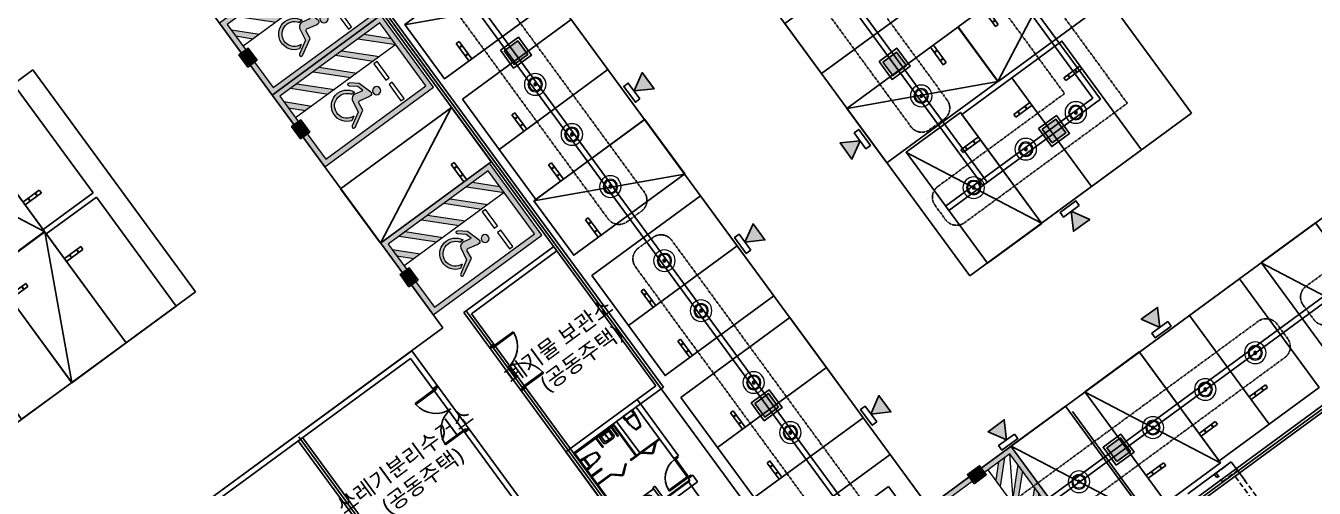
# Model space of a CAD drawing. Header units: millimetres. Extents: x 75184266 to 76346726, y -35850126 to -33679385.
# Drawn here: x 75476081 to 75523858, y -34597839 to -34580696 of the extents above; entities that cross this region are included whole.
import ezdxf
from ezdxf.enums import TextEntityAlignment as Align

# ---------------------------------------------------------------- set-up
doc = ezdxf.new("R2010")
doc.units = ezdxf.units.MM
doc.header["$LTSCALE"] = 50
doc.header["$MEASUREMENT"] = 0
for name, pattern in [('CONTINOUS', [0]), ('HIDDEN2', [0.1875, 0.125, -0.0625]), ('XR-지하3층$0$H', [1.3, 0.8, -0.5]), ('XR-지하3층$0$HIDDEN2', [0.1875, 0.125, -0.0625]), ('단지배치도$0$PHANTOM2', [31.75, 15.875, -3.175, 3.175, -3.175, 3.175, -3.175])]:
    doc.linetypes.add(name, pattern=pattern)
doc.layers.get('0').update_dxf_attribs({"linetype": 'CONTINUOUS'})
doc.layers.get('Defpoints').update_dxf_attribs({"color": 51, "linetype": 'CONTINUOUS'})
doc.layers.add('1-주차면센서', color=3, linetype='CONTINUOUS', lineweight=15)
doc.layers.add('SD2', color=4, linetype='CONTINUOUS', lineweight=0)
for name, color, linetype in [('2-주차안내등', 2, 'CONTINUOUS'), ('3-SIO', 1, 'CONTINUOUS'), ('PARKING', 7, 'CONTINUOUS'), ('XR-지하3층$0$1712-PL$0$DOOR', 4, 'CONTINUOUS'), ('XR-지하3층$0$1HIDDEN2', 1, 'XR-지하3층$0$HIDDEN2'), ('XR-지하3층$0$5', 5, 'CONTINUOUS'), ('XR-지하3층$0$a-door', 6, 'CONTINUOUS'), ('XR-지하3층$0$A-주차', 9, 'CONTINUOUS'), ('XR-지하3층$0$hat', 8, 'CONTINUOUS'), ('XR-지하3층$0$W1', 3, 'CONTINUOUS'), ('XR-지하3층$0$XR-1F-PLAN$0$A-EQP1', 1, 'CONTINUOUS'), ('XR-지하3층$0$XR-1F-PLAN$0$A-FIN6', 6, 'CONTINUOUS'), ('XR-지하3층$0$XR-1F-PLAN$0$A-WAL3', 3, 'CONTINUOUS'), ('XR-지하3층$0$일반주차', 8, 'CONTINUOUS'), ('XR-지하3층$0$장애인', 11, 'CONTINUOUS'), ('XR-지하3층$0$확장형주차', 8, 'CONTINUOUS'), ('유도관제-RECWAY', 4, 'CONTINOUS')]:
    doc.layers.add(name, color=color, linetype=linetype)
doc.layers.add('건축', color=8, linetype='CONTINUOUS', plot=False)
doc.styles.add('XR-지하3층$0$맑은고딕', font='')
doc.styles.get('XR-지하3층$0$맑은고딕').set_extended_font_data('Malgun Gothic')

# ---------------------------------------------------------------- blocks, each defined once
blk = doc.blocks.new('XR-지하3층$0$확장형 주차')
at = {"layer": 'XR-지하3층$0$확장형주차', "color": 7}
for p, q in [((0, 3965), (800, 3965)), ((0, 3835), (800, 3835)), ((800, 3835), (800, 3965))]:
    blk.add_line(p, q, dxfattribs=at)
blk.add_lwpolyline([(2500, 5100), (0, 0)], dxfattribs=at)
blk.add_lwpolyline([(2500, 5091), (0, 5091), (0, -9), (2500, -9)], close=True, dxfattribs=at)
for centre in [(238, 3900), (613, 3900)]:
    blk.add_circle(centre, 17.5, dxfattribs=at)
blk = doc.blocks.new('XR-지하3층$0$일반형 주차')
at = {"layer": 'XR-지하3층$0$일반주차'}
for p, q in [((750, 3865), (0, 3865)), ((750, 3735), (750, 3865)), ((0, 3735), (750, 3735))]:
    blk.add_line(p, q, dxfattribs=at)
blk.add_lwpolyline([(2300, 5000), (0, 5000), (0, 0), (2300, 0)], close=True, dxfattribs=at)
for centre in [(238, 3800), (563, 3800)]:
    blk.add_circle(centre, 17.5, dxfattribs=at)
blk = doc.blocks.new('XR-지하3층$0$A$C5E3F3FAC')
at = {"layer": 'XR-지하3층$0$a-door'}
for p, q in [((90, 950), (50, 950)), ((50, 950), (50, 0)), ((90, 0), (90, 950)), ((1910, 950), (1950, 950)), ((1910, 0), (1910, 950)), ((1950, 950), (1950, 0)), ((50, 0), (90, 0)), ((1950, 0), (1910, 0))]:
    blk.add_line(p, q, dxfattribs=at)
at = {"layer": 'XR-지하3층$0$a-door', "color": 6}
for points in [[(0, 850), (0, 1050), (50, 1050), (50, 850)], [(2000, 850), (2000, 1050), (1950, 1050), (1950, 850)]]:
    blk.add_lwpolyline(points, close=True, dxfattribs=at)
at = {"layer": 'XR-지하3층$0$a-door', "color": 7}
for centre, start, end in [((-2, 999), 275.2502, 357.2138), ((2002, 999), 182.7862, 264.7498)]:
    blk.add_arc(centre, 1003, start, end, dxfattribs=at)
blk = doc.blocks.new('XR-지하3층$0$장애인 주차')
at = {"layer": 'XR-지하3층$0$5', "ltscale": 4}
h = blk.add_hatch(color=7, dxfattribs=at)
h.dxf.hatch_style = 1
h.paths.add_polyline_path([(3842, -695), (4402, -695), (4402, -1115), (3842, -1115)])
h.paths.add_polyline_path([(3892, -1065), (4352, -1065), (4352, -745), (3892, -745)], flags=16)
h.paths.add_polyline_path([(3982, -990), (3988, -973), (4011, -981), (4046, -898), (4136, -898), (4137, -881), (4072, -881), (4072, -863), (4138, -863), (4142, -810, -3.72247), (4161, -797), (4152, -916), (4058, -916), (4021, -1003)], flags=0)
h = blk.add_hatch(color=256, dxfattribs=at)
h.dxf.hatch_style = 1
h.paths.add_polyline_path([(4352, -1065), (4352, -745), (3892, -745), (3892, -1065)])
at = {"layer": 'XR-지하3층$0$hat'}
h = blk.add_hatch(color=7, dxfattribs=at)
edge = h.paths.add_edge_path()
edge.add_line((4161, -797), (4152, -916))
edge.add_line((4152, -916), (4058, -916))
edge.add_line((4058, -916), (4021, -1003))
edge.add_line((4021, -1003), (3982, -990))
edge.add_line((3982, -990), (3988, -973))
edge.add_line((3988, -973), (4011, -981))
edge.add_line((4011, -981), (4046, -898))
edge.add_line((4046, -898), (4136, -898))
edge.add_line((4136, -898), (4137, -881))
edge.add_line((4137, -881), (4072, -881))
edge.add_line((4072, -881), (4072, -863))
edge.add_line((4072, -863), (4138, -863))
edge.add_line((4138, -863), (4142, -810))
edge.add_arc((4140, -787), 22.8, -24.8827, 274.9698, ccw=False)
edge = h.paths.add_edge_path()
edge.add_line((4048, -981), (4058, -958))
edge.add_arc((4127, -942), 71.5, 192.8781, 416.1688)
edge.add_line((4167, -882), (4169, -863))
edge.add_arc((4127, -942), 89.2, 206.535, 422.4866, ccw=False)
at = {"layer": 'XR-지하3층$0$장애인', "lineweight": 5, "true_color": 0xffffff}
blk.add_hatch(color=7, dxfattribs=at).paths.add_polyline_path([(2472, 3995), (2472, -1005), (3842, -1005), (3842, -805), (2672, -805), (2672, 3795), (5572, 3795), (5572, -805), (4402, -805), (4402, -1005), (5772, -1005), (5772, 3995)])
h = blk.add_hatch(color=7, dxfattribs=at)
h.paths.add_polyline_path([(5572, 2795), (5572, 3078), (4855, 3795), (4572, 3795)])
h.paths.add_polyline_path([(4572, 3045), (4572, 2762), (5572, 1762), (5572, 2045)])
h.paths.add_polyline_path([(4572, 2012), (4572, 1729), (5572, 729), (5572, 1012)])
h.paths.add_polyline_path([(5572, -304), (5572, -21), (4572, 979), (4572, 696)])
h.paths.add_polyline_path([(4572, -54), (4572, -336), (5041, -805), (5323, -805)])
h = blk.add_hatch(color=7, dxfattribs=at)
h.paths.add_polyline_path([(3763, 2216, -1), (3463, 2216, -1)])
h.paths.add_polyline_path([(3992, 1503, -0.343093), (3870, 1283), (3381, 1194), (3090, 708, -0.931653), (2987, 770), (3330, 1379), (3639, 1415, 0.446048), (3689, 1485), (3600, 1888, -0.596144), (3699, 2009), (4214, 1851), (4443, 1569, -0.883364), (4355, 1493), (4151, 1741), (3925, 1810)])
h.paths.add_polyline_path([(4053, 1393), (4055, 1528, -1.526545), (3257, 820), (3348, 969, 1.638056)])
at = {"layer": 'XR-지하3층$0$1HIDDEN2', "color": 11}
for points in [[(4161, -797), (4152, -916), (4058, -916), (4021, -1003), (3982, -990), (3988, -973), (4011, -981), (4046, -898), (4136, -898), (4137, -881), (4072, -881), (4072, -863), (4138, -863), (4142, -810)], [(4167, -882), (4169, -863)]]:
    blk.add_lwpolyline(points, dxfattribs=at)
for centre, radius, start, end in [((4127, -942), 89.2, 206.535, 62.4866), ((4127, -942), 71.5, 192.8781, 56.1688), ((4140, -787), 22.8, 335.1173, 274.9698)]:
    blk.add_arc(centre, radius, start, end, dxfattribs=at)
at = {"layer": 'XR-지하3층$0$5', "lineweight": 5}
for p, q in [((4572, 3795), (4572, -805)), ((5572, 2795), (4572, 3795)), ((5572, 3078), (4855, 3795)), ((5572, 2045), (4572, 3045)), ((5572, 1762), (4572, 2762)), ((5572, 1012), (4572, 2012)), ((5572, 729), (4572, 1729)), ((5572, -21), (4572, 979)), ((5572, -304), (4572, 696)), ((5323, -805), (4572, -54)), ((5041, -805), (4572, -336))]:
    blk.add_line(p, q, dxfattribs=at)
at = {"layer": 'XR-지하3층$0$5', "ltscale": 4}
for p, q in [((4165, -1005), (4165, -805)), ((4165, -805), (4165, -905))]:
    blk.add_line(p, q, dxfattribs=at)
at = {"layer": 'XR-지하3층$0$5', "lineweight": 5}
for points in [[(3842, -1005), (2472, -1005), (2472, 3995), (5772, 3995), (5772, -1005), (4402, -1005)], [(3842, -805), (2672, -805), (2672, 3795), (5572, 3795), (5572, -805), (4402, -805)]]:
    blk.add_lwpolyline(points, dxfattribs=at)
at = {"layer": 'XR-지하3층$0$5', "ltscale": 4}
for points in [[(3842, -695), (3842, -1115), (4402, -1115), (4402, -695)], [(3892, -745), (3892, -1065), (4352, -1065), (4352, -745)]]:
    blk.add_lwpolyline(points, close=True, dxfattribs=at)
at = {"layer": 'XR-지하3층$0$장애인', "color": 8, "lineweight": 5}
for p, q in [((3699, 2009, 0), (4214, 1851, 0)), ((3689, 1485), (3600, 1888, 0)), ((3925, 1810, 0), (4151, 1741, 0)), ((4055, 1528), (4053, 1393)), ((4151, 1741, 0), (4355, 1493, 0)), ((4214, 1851, 0), (4443, 1569, 0)), ((3348, 969), (3257, 820))]:
    blk.add_line(p, q, dxfattribs=at)
at = {"layer": 'XR-지하3층$0$장애인', "color": 7, "lineweight": 5}
for points in [[(3523, 2720), (2773, 2720), (2773, 2870), (3523, 2870)], [(4473, 2720), (3723, 2720), (3723, 2870), (4473, 2870)]]:
    blk.add_lwpolyline(points, close=True, dxfattribs=at)
at = {"layer": 'XR-지하3층$0$장애인', "color": 8, "lineweight": 5}
for points in [[(3992, 1503, -0.343093), (3870, 1283), (3381, 1194), (3094, 715)], [(3094, 715, -1.000002), (2987, 770), (3330, 1379), (3640, 1415)]]:
    blk.add_lwpolyline(points, format="xyb", dxfattribs=at)
at = {"layer": 'XR-지하3층$0$장애인', "color": 8, "lineweight": 5, "extrusion": (0.976964, 0.213404, 0), "elevation": 4221}
blk.add_lwpolyline([(617, 0), (931, 0)], dxfattribs=at)
at = {"layer": 'XR-지하3층$0$장애인', "color": 8, "lineweight": 5}
blk.add_circle((3613, 2216), 150, dxfattribs=at)
for centre, radius, start, end in [((3682, 1922, 0), 88.4, 79.1143, 202.3185), ((3810, 1000), 582, 198.006, 65.0949), ((3632, 1473), 57.7, 276.2786, 12.4353), ((4394, 1537, 0), 58.8, 227.9655, 33.7904), ((3809, 1000), 462, 183.8525, 58.2396)]:
    blk.add_arc(centre, radius, start, end, dxfattribs=at)
blk = doc.blocks.new('XR-지하3층$0$XR-1F-PLAN$0$좌변기')
at = {"layer": 'XR-지하3층$0$XR-1F-PLAN$0$A-EQP1'}
for points in [[(-544, 76), (-544, 111, 0.414214), (-554, 121), (-672, 121, 0.414214), (-682, 111), (-682, -319, 0.414214), (-672, -329), (-554, -329, 0.414214), (-544, -319), (-544, -284)], [(-544, 111, -0.030636), (-266, 76, -0.045977), (-84, 34, -0.042274), (0, 0), (0, -104)], [(-534, -281, 0.029867), (-268, -275, 0.046073), (-88, -233, 0.030504), (-29, -211, 0.291302), (-24, -202), (-23, -105), (-24, -8, 0.291302), (-29, 1, 0.030504), (-88, 23, 0.046073), (-268, 65, 0.029888), (-534, 71)], [(-544, -319, 0.030636), (-266, -284, 0.045977), (-84, -242, 0.042274), (0, -208), (0, -104)]]:
    blk.add_lwpolyline(points, format="xyb", dxfattribs=at)
blk.add_lwpolyline([(-502, -284), (-502, 76), (-682, 76), (-682, -284)], close=True, dxfattribs=at)
for points in [[(-667, 64, 0.336088), (-682, 48), (-682, -256, 0.369332), (-666, -273, 0.014927), (-534, -281), (-534, 71, 0.014968)], [(-496, 67, 0.408431), (-504, 58), (-505, -105), (-504, -268, 0.408431), (-496, -277, 0.024723), (-268, -270, 0.046051), (-89, -228, 0.030519), (-31, -206, 0.289645), (-29, -202), (-28, -105), (-29, -8, 0.289645), (-31, -4, 0.030519), (-89, 18, 0.046051), (-268, 60, 0.024723)]]:
    blk.add_lwpolyline(points, format="xyb", close=True, dxfattribs=at)
blk = doc.blocks.new('XR-지하3층$0$XR-1F-PLAN$0$A$C56F60109')
at = {"layer": 'Defpoints'}
blk.add_line((380, 375), (380, 0), dxfattribs=at)
at = {"layer": 'XR-지하3층$0$XR-1F-PLAN$0$A-EQP1'}
for p, q in [((0, 5), (0, 0)), ((10, 25), (50, 25)), ((10, 25), (10, 15)), ((10, 15), (50, 15)), ((15, 410), (15, 25)), ((45, 410), (45, 25)), ((50, 25), (50, 15)), ((60, 5), (60, 0)), ((618, 50), (143, 50)), ((350, 144), (412, 144)), ((380, 175), (380, 113)), ((700, 5), (700, 0)), ((750, 25), (710, 25)), ((710, 25), (710, 15)), ((750, 15), (710, 15)), ((715, 410), (715, 25)), ((745, 410), (745, 25)), ((750, 25), (750, 15)), ((760, 5), (760, 0))]:
    blk.add_line(p, q, dxfattribs=at)
blk.add_lwpolyline([(568, 375), (618, 325), (618, 0), (143, 0), (143, 325), (193, 375)], close=True, dxfattribs=at)
for points in [[(387, 66), (550, 66), (550, 288, 0.272815), (544, 300, 0.070145), (499, 317, 0.03268), (447, 325, 0.023671), (375, 328, 0.023671), (303, 325, 0.03268), (251, 317, 0.070145), (207, 300, 0.272815), (200, 288), (200, 66), (373, 66)], [(371, 17), (374, 87, -1), (386, 87), (389, 17, -0.414045), (380, 8, -0.414045), (371, 17)]]:
    blk.add_lwpolyline(points, format="xyb", dxfattribs=at)
for centre, radius in [((30, 249), 15), ((353, 34), 15.3), ((380, 144), 15), ((407, 34), 15.3), ((730, 249), 15)]:
    blk.add_circle(centre, radius, dxfattribs=at)
for centre, radius, start, end in [((10, 5), 10, 90, 180), ((30, 410), 15, 0, 180), ((50, 5), 10, 0, 90), ((710, 5), 10, 90, 180), ((730, 410), 15, 0, 180), ((750, 5), 10, 0, 90)]:
    blk.add_arc(centre, radius, start, end, dxfattribs=at)
blk = doc.blocks.new('XR-지하3층$0$XR-1F-PLAN$0$1LAVA01')
at = {"layer": 'XR-지하3층$0$XR-1F-PLAN$0$A-EQP1'}
for p, q in [((-29, -30), (29, -30)), ((-29, -58), (-26, -58)), ((-21, -63), (-14, -139)), ((-14, -139), (14, -139)), ((14, -139), (21, -63)), ((26, -58), (29, -58))]:
    blk.add_line(p, q, dxfattribs=at)
blk.add_lwpolyline([(-18, -100, 0.064435), (-72, -112, 0.091719), (-132, -146, 0.103599), (-172, -198, 0.113912), (-186, -258, 0.113912), (-172, -317, 0.103599), (-132, -369, 0.091719), (-72, -403, 0.084785), (0, -416, 0.084785), (72, -403, 0.091719), (132, -369, 0.103599), (172, -317, 0.113912), (186, -258, 0.113912), (172, -198, 0.103599), (132, -146, 0.091719), (72, -112, 0.064435), (18, -100, 0.084785)], format="xyb", dxfattribs=at)
for centre, radius in [((0, -230), 230), ((0, -258), 15)]:
    blk.add_circle(centre, radius, dxfattribs=at)
for centre, radius, start, end in [((-50, -44), 25, 34.0558, 325.9442), ((-26, -63), 5, 5.3909, 90), ((26, -63), 5, 90, 174.6091), ((50, -44), 25, 214.0558, 145.9442)]:
    blk.add_arc(centre, radius, start, end, dxfattribs=at)
blk = doc.blocks.new('XR-지하3층$0$1712-PL$0$FSD1000')
at = {"layer": 'XR-지하3층$0$1712-PL$0$DOOR', "color": 9}
for p, q in [((25, -101, 0), (865, -101, 0)), ((40, -146, 0), (850, -146, 0))]:
    blk.add_line(p, q, dxfattribs=at)
at = {"layer": 'XR-지하3층$0$1712-PL$0$DOOR', "elevation": 0}
for points in [[(25, 739), (25, -101), (70, -101), (70, 739)], [(-5, -251), (-5, -101), (25, -101), (25, -146), (40, -146), (40, -251)], [(895, -251), (895, -101), (865, -101), (865, -146), (850, -146), (850, -251)]]:
    blk.add_lwpolyline(points, close=True, dxfattribs=at)
at = {"layer": 'XR-지하3층$0$1712-PL$0$DOOR', "color": 9}
blk.add_arc((25, -101, 0), 840, 360, 86.9291, dxfattribs=at)
blk = doc.blocks.new('XR-지하3층$0$A$C0D98130B')
at = {"layer": 'XR-지하3층$0$W1', "ltscale": 0.5}
for p, q in [((-2370, 1630, 0), (271, 3567, 0)), ((-2090, 1587, 0), (389, 3406, 0)), ((330, 3486, 0), (271, 3567, 0)), ((389, 3406, 0), (330, 3486, 0)), ((1797, 1487, 0), (389, 3406, 0)), ((1636, 1368, 0), (228, 3287, 0)), ((-2370, 1630, 0), (-134, -1418, 0)), ((-2090, 1587, 0), (-91, -1139, 0)), ((1796, 1486, 0), (1635, 1368, 0)), ((-134, -1418, 0), (2507, 519, 0)), ((-91, -1139, 0), (2227, 562, 0)), ((2329, 761, 0), (2168, 643, 0)), ((2227, 562, 0), (2168, 643, 0)), ((2507, 519, 0), (2329, 761, 0)), ((929, 354, 0), (848, 294, 0)), ((1203, -189, 0), (848, 294, 0)), ((1284, -130, 0), (929, 354, 0))]:
    blk.add_line(p, q, dxfattribs=at)
at = {"layer": 'XR-지하3층$0$W1', "ltscale": 100}
blk.add_line((-294, -862, 0), (-91, -1139, 0), dxfattribs=at)
at = {"layer": 'XR-지하3층$0$XR-1F-PLAN$0$A-EQP1'}
for p, q in [((364, 1589, 0), (1086, 2118, 0)), ((1103, 2094, 0), (382, 1565, 0)), ((970, 1996, 0), (952, 2020, 0)), ((13, 1331, 0), (243, 1500, 0)), ((261, 1476, 0), (31, 1307, 0)), ((414, 1588, 0), (396, 1612, 0)), ((31, 1307, 0), (13, 1331, 0)), ((-1208, 435, 0), (-712, 799, 0)), ((-695, 775, 0), (-1191, 411, 0)), ((-695, 775, 0), (-712, 799, 0))]:
    blk.add_line(p, q, dxfattribs=at)
at = {"layer": 'XR-지하3층$0$XR-1F-PLAN$0$A-EQP1', "elevation": 0}
for points in [[(941, 2003), (840, 1590), (869, 1583), (970, 1996)], [(416, 1618), (840, 1590), (838, 1561), (414, 1588)], [(-168, 1190), (-269, 777), (-239, 770), (-139, 1183)], [(-693, 805), (-269, 777), (-271, 747), (-695, 775)]]:
    blk.add_lwpolyline(points, close=True, dxfattribs=at)
blk.add_lwpolyline([(-1432, 740), (-1065, 1009, -1), (-1041, 977), (-1408, 707)], format="xyb", dxfattribs=at)
at = {"layer": 'XR-지하3층$0$XR-1F-PLAN$0$A-EQP1', "linetype": 'Continuous', "elevation": 0}
blk.add_lwpolyline([(-91, -1139), (1203, -189), (878, 254), (-416, -695)], close=True, dxfattribs=at)
at = {"layer": 'XR-지하3층$0$XR-1F-PLAN$0$A-FIN6'}
for p, q in [((-2061, 1546, 0), (-609, 2611, 0)), ((-585, 2629, 0), (-2036, 1564, 0)), ((237, 1458, 0), (-639, 2651, 0)), ((-84, -1097, 0), (-2066, 1604, 0)), ((382, 1565, 0), (237, 1458, 0)), ((-84, -1097, 0), (2209, 586, 0))]:
    blk.add_line(p, q, dxfattribs=at)
at = {"layer": 'XR-지하3층$0$XR-1F-PLAN$0$A-WAL3', "ltscale": 5}
for p, q in [((243, 1500, 0), (-615, 2669, 0)), ((364, 1589, 0), (-494, 2758, 0)), ((364, 1589, 0), (243, 1500, 0))]:
    blk.add_line(p, q, dxfattribs=at)
at = {"rotation": 126.293795718509}
blk.add_blockref('XR-지하3층$0$1712-PL$0$FSD1000', (2083, 587, 0), dxfattribs=at)
at = {"layer": 'XR-지하3층$0$XR-1F-PLAN$0$A-EQP1', "rotation": 306.2657939504788}
blk.add_blockref('XR-지하3층$0$XR-1F-PLAN$0$좌변기', (401, 2568, 0), dxfattribs=at)
at = {"layer": 'XR-지하3층$0$XR-1F-PLAN$0$A-EQP1', "extrusion": (0, 0, -1), "xscale": -1, "zscale": -1, "rotation": 143.734870406842}
blk.add_blockref('XR-지하3층$0$XR-1F-PLAN$0$A$C56F60109', (662, 2573, 0), dxfattribs=at)
at = {"layer": 'XR-지하3층$0$XR-1F-PLAN$0$A-EQP1', "xscale": -0.9999999999999996, "rotation": 216.2644652505396}
blk.add_blockref('XR-지하3층$0$XR-1F-PLAN$0$좌변기', (-1107, 1451, 0), dxfattribs=at)
at = {"layer": 'XR-지하3층$0$XR-1F-PLAN$0$A-EQP1', "linetype": 'Continuous', "extrusion": (-4.95176e-11, -5.53307e-11, -1), "zscale": -0.9999999999999998, "rotation": 143.7348703911819}
for p in [(-840, -394, 0), (-253, -824, 0)]:
    blk.add_blockref('XR-지하3층$0$XR-1F-PLAN$0$1LAVA01', p, dxfattribs=at)
blk = doc.blocks.new('XR-지하3층$0$A$C73B52ADF')
at = {"layer": 'XR-지하3층$0$A-주차', "elevation": 0}
for points in [[(-2038, 2466), (-38, 2466), (-38, -1134), (-2038, -1134)], [(-1166, 2021), (-1166, 1871), (-1832, 1871), (-1832, 2021)]]:
    blk.add_lwpolyline(points, close=True, dxfattribs=at)
blk = doc.blocks.new('TIS-주차면센서(확대)')
at = {"layer": '1-주차면센서'}
blk.add_hatch(color=256, dxfattribs=at).paths.add_polyline_path([(43.5, 0, 1), (-43.5, 0, 1)])
h = blk.add_hatch(color=256, dxfattribs=at)
edge = h.paths.add_edge_path()
edge.add_arc((0, 0), 43.5, 0, 360)
for radius in [303.5, 203.5, 173.5, 43.5]:
    blk.add_circle((0, 0), radius, dxfattribs=at)
blk = doc.blocks.new('fh52f')
at = {"layer": '2-주차안내등'}
for points in [[(399980, -281538), (399333, -281164), (399333, -281912)], [(399980, -281903), (399980, -281173), (400188, -281173), (400188, -281903)]]:
    blk.add_lwpolyline(points, close=True, dxfattribs=at)
blk.add_solid([(399333, -281912), (399333, -281164), (399980, -281538)], dxfattribs=at)
blk = doc.blocks.new('rehw6')
at = {"layer": '3-SIO'}
for points in [[(406938, -283999), (406938, -284825), (407763, -284825), (407763, -283999)], [(407038, -284099), (407038, -284725), (407663, -284725), (407663, -284099)]]:
    blk.add_lwpolyline(points, close=True, dxfattribs=at)
for points in [[(407038, -284099), (407663, -284725), (407663, -284099), (407038, -284725)], [(407663, -284099), (407038, -284725), (407663, -284725), (407038, -284099)]]:
    blk.add_solid(points, dxfattribs=at)

msp = doc.modelspace()

# ---------------------------------------------------------------- linework, layer by layer
at = {"layer": 'PARKING', "color": 241, "linetype": '단지배치도$0$PHANTOM2', "ltscale": 0.1}
for p, q in [((75510247.6, -34583452), (75504779.2, -34575993.3)), ((75503435.5, -34576978.4), (75508903.8, -34584437.1)), ((75509602.7, -34584544.7), (75510140, -34584150.8))]:
    msp.add_line(p, q, dxfattribs=at)
at = {"layer": 'PARKING', "color": 241, "linetype": '단지배치도$0$PHANTOM2', "ltscale": 0.1, "elevation": 0}
for points in [[(75490041.4, -34575472.2), (75489504.1, -34575866.1, 0.4142136), (75489396.5, -34576565), (75497674.3, -34587855.6, 0.4142136), (75498373.1, -34587963.2), (75498910.4, -34587569.3, 0.4142136), (75499018, -34586870.5), (75490740.3, -34575579.8, 0.4142136)], [(75523448, -34591049.8), (75523841.9, -34591587.1, 0.4142136), (75524540.8, -34591694.7), (75535831.4, -34583417, 0.4142136), (75535939, -34582718.1), (75535545.1, -34582180.8, 0.4142136), (75534846.3, -34582073.2), (75523555.6, -34590351, 0.4142136)], [(75499335.7, -34588541.8), (75498798.4, -34588935.7, 0.4142136), (75498690.8, -34589634.6), (75506968.5, -34600925.2, 0.4142136), (75507667.4, -34601032.8), (75508204.7, -34600638.9, 0.4142136), (75508312.3, -34599940.1), (75500034.5, -34588649.4, 0.4142136)], [(75510383.1, -34600628.4), (75510777, -34601165.6, 0.4142136), (75511475.8, -34601273.2), (75522766.5, -34592995.5, 0.4142136), (75522874.1, -34592296.6), (75522480.2, -34591759.4, 0.4142136), (75521781.3, -34591651.8), (75510490.7, -34599929.5, 0.4142136)]]:
    msp.add_lwpolyline(points, format="xyb", close=True, dxfattribs=at)
at = {"layer": 'PARKING', "color": 241, "linetype": '단지배치도$0$PHANTOM2', "ltscale": 0.1}
msp.add_lwpolyline([(75516926.3, -34583569.2), (75513681.7, -34579143.5, 0.4142136), (75512982.8, -34579035.9), (75512445.5, -34579429.8, 0.4142136), (75512337.9, -34580128.6), (75514597.4, -34583210.6)], format="xyb", dxfattribs=at)
at = {"layer": 'PARKING', "color": 241, "linetype": '단지배치도$0$PHANTOM2', "ltscale": 0.1, "elevation": 0}
msp.add_lwpolyline([(75514597.4, -34583210.6), (75509904, -34586651.5, 0.4142136), (75509796.4, -34587350.4), (75510190.3, -34587887.7, 0.4142136), (75510889.2, -34587995.3), (75516926.3, -34583569.2)], format="xyb", dxfattribs=at)
at = {"layer": 'PARKING', "color": 241, "linetype": '단지배치도$0$PHANTOM2', "ltscale": 0.1}
for centre, start, end in [((75509844.3, -34583747.6), 306.24693, 36.24693), ((75509307.1, -34584141.5), 216.24693, 306.24693)]:
    msp.add_arc(centre, 500, start, end, dxfattribs=at)
at = {"layer": 'SD2', "ltscale": 0.5}
msp.add_line((75512956.2, -34601985.7), (75512575.2, -34596561.2), dxfattribs=at)
at = {"layer": '건축', "ltscale": 1000}
for p, q in [((75484368.5, -34536273), (75519311.5, -34583934.7)), ((75511085.5, -34589965.6), (75476142.4, -34542303.9)), ((75509552.8, -34598530.2), (75480521.8, -34558932.4)), ((75509552.3, -34598529.5, 0), (75555037.5, -34565182, 0)), ((75429974.8, -34616326.2), (75476347.2, -34582328.4)), ((75482378.1, -34590554.5), (75476347.2, -34582328.4)), ((75511085.5, -34589965.6, 0), (75519311.5, -34583934.7, 0)), ((75468785.6, -34600519.8), (75482378.1, -34590554.5))]:
    msp.add_line(p, q, dxfattribs=at)
at = {"layer": '건축', "ltscale": 100}
for p, q in [((75479182.3, -34566238.3), (75503182, -34598973.5)), ((75498311.4, -34599319.6, 0), (75492408, -34591267.5, 0)), ((75524384, -34594731.5), (75511738.6, -34604002.3))]:
    msp.add_line(p, q, dxfattribs=at)
at = {"layer": '건축', "ltscale": 0.5}
for p, q in [((75479219.9, -34566458.7), (75499446.3, -34594047.1)), ((75479262.9, -34566179.2), (75499725.8, -34594090.2)), ((75509525.6, -34587149.5), (75509525.6, -34587149.5)), ((75492327.4, -34591326.6), (75495660.3, -34588883.1)), ((75492606.6, -34591369.9), (75495778.5, -34589044.4)), ((75498230.7, -34599378.7, 0), (75492327.4, -34591326.6, 0)), ((75498391.7, -34599260.7, 0), (75492606.6, -34591369.9, 0)), ((75465987.6, -34610637.6), (75490391.5, -34592745.9)), ((75498606.9, -34603951.7, 0), (75490391.5, -34592745.9, 0)), ((75466267.2, -34610680.6), (75490348.5, -34593025.5)), ((75498327.4, -34603908.7, 0), (75490348.5, -34593025.5, 0)), ((75498753.5, -34594555, 0), (75499446.3, -34594047.1, 0)), ((75498871.8, -34594716.3, 0), (75499725.8, -34594090.2)), ((75524324.9, -34594650.9), (75511759.6, -34603862.9)), ((75524443.1, -34594812.2), (75511877.9, -34604024.2)), ((75486187.1, -34596076.3, 0), (75490204.6, -34601556.1, 0)), ((75486208.7, -34595936.5), (75490344.4, -34601577.6, 0)), ((75486348.4, -34595958.1, 0), (75490365.9, -34601437.9, 0))]:
    msp.add_line(p, q, dxfattribs=at)
at = {"layer": '건축'}
for p, q in [((75491544.2, -34591894.3), (75478122.3, -34573587.2)), ((75432539.2, -34635153.7), (75491544.2, -34591894.3))]:
    msp.add_line(p, q, dxfattribs=at)
at = {"layer": '건축', "linetype": 'HIDDEN2', "ltscale": 30}
for p, q in [((75520257, -34597246.5), (75520781.1, -34596862.1)), ((75520781.1, -34596862.1), (75520929, -34597063.7)), ((75520152.1, -34597323.3), (75520240.8, -34597444.3))]:
    msp.add_line(p, q, dxfattribs=at)
at = {"layer": '건축', "extrusion": (-2.19818e-06, -2.19672e-06, 1)}
for p, q in [((75498230.7, -34599378.7, 0), (75500650.4, -34597605.3, 0)), ((75500650.4, -34597605.3, 0), (75502187.4, -34599702.4, 0))]:
    msp.add_line(p, q, dxfattribs=at)
at = {"layer": '건축'}
msp.add_lwpolyline([(75405276.9, -34489566.3), (75448341.7, -34548305.9), (75437440.5, -34556298), (75442666.2, -34563425.7), (75410966.7, -34586666.1), (75425132.9, -34605988.5), (75479241.4, -34566318.9), (75534889.6, -34642222)], dxfattribs=at)
at = {"layer": '건축', "ltscale": 100, "elevation": 0}
msp.add_lwpolyline([(75518582.9, -34600033.6), (75514890.5, -34594997.9)], dxfattribs=at)
at = {"layer": '건축', "linetype": 'XR-지하3층$0$H', "ltscale": 50}
msp.add_lwpolyline([(75527081.7, -34605454.7), (75520781.1, -34596862.1), (75513103.9, -34602491.5)], dxfattribs=at)
at = {"layer": '건축', "linetype": 'HIDDEN2', "ltscale": 30}
for points in [[(75520781.1, -34596862.1), (75520152.1, -34597323.3)], [(75521875.1, -34598354), (75520781.1, -34596862.1)], [(75520240.8, -34597444.3), (75520305.3, -34597397)], [(75521713.8, -34598472.3), (75520856.4, -34597302.9)]]:
    msp.add_lwpolyline(points, dxfattribs=at)
msp.add_lwpolyline([(75520781.1, -34596862.1), (75520216.6, -34597276), (75520453.2, -34597598.6), (75521017.7, -34597184.7)], close=True, dxfattribs=at)
at = {"layer": '유도관제-RECWAY', "color": 201, "ltscale": 0.5}
for p, q in [((75511734.5, -34586493.2), (75473272.5, -34534033.2)), ((75473111.2, -34534151.5, 0), (75511573.2, -34586611.5, 0)), ((75515928.1, -34583418.6), (75483551, -34539257.9)), ((75483389.7, -34539376.2, 0), (75515648.6, -34583375.6, 0)), ((75480001.6, -34562660.8, 0), (75506676.1, -34599043.4, 0)), ((75506719.2, -34598763.9), (75480044.6, -34562381.3)), ((75551143.8, -34571218.5, 0), (75510306.4, -34601159.1, 0)), ((75510349.5, -34600879.6, 0), (75550864.3, -34571175.5, 0)), ((75515648.6, -34583375.6, 0), (75510184.6, -34587381.5, 0)), ((75510302.9, -34587542.8, 0), (75515928.1, -34583418.6, 0)), ((75508071.4, -34597772.4, 0), (75506719.2, -34598763.9)), ((75510349.5, -34600879.6, 0), (75508071.4, -34597772.4, 0))]:
    msp.add_line(p, q, dxfattribs=at)

# ---------------------------------------------------------------- block references
at = {"layer": '2-주차안내등', "xscale": -1}
for p, rotation in [((75654579.8, -34119508.6), 36.26770814128108), ((75351074.5, -35048563.6), 216.2677080493917), ((75658689.1, -34125113.6), 36.26770814128108), ((75054525, -34435935.1, 0), 126.2677106193649), ((75663360.1, -34131484.8), 36.26770814128147), ((75048840.2, -34440103.1), 126.2677106193649)]:
    msp.add_blockref('fh52f', p, dxfattribs=dict(at, rotation=rotation))
at = {"layer": '2-주차안내등', "rotation": 126.2275202622348}
msp.add_blockref('fh52f', (75524125.1, -35076613.4, 0), dxfattribs=at)
at = {"layer": 'PARKING', "xscale": -1}
for p, rotation in [((75024033, -34421337.8, 0), 126.246933701105), ((75038072, -34421751.2), 126.2469337011266), ((75043987, -34424240.2), 126.2469337011309), ((75033327.3, -34434407.4, 0), 126.2469337011257), ((75356248.7, -35066636.7, 0), 216.2469333569279)]:
    msp.add_blockref('rehw6', p, dxfattribs=dict(at, rotation=rotation))
at = {"layer": 'PARKING', "xscale": -1.319999992847443, "yscale": 1.319999992847443, "zscale": 1.319999999948777}
for p in [(75494972.4, -34582870.9), (75509284.6, -34583296), (75496332.3, -34584725.8), (75497758.6, -34586656), (75499761.6, -34589403.4), (75501121.5, -34591258.3), (75503072.7, -34593919.7), (75504432.6, -34595774.6)]:
    msp.add_blockref('TIS-주차면센서(확대)', p, dxfattribs=at)
at = {"layer": 'PARKING', "xscale": -1.320000000298023, "yscale": 1.320000000298023, "zscale": 1.319999999948777, "rotation": 90}
for p in [(75515017.6, -34583911.2, 0), (75513162.7, -34585271.1, 0), (75511232.2, -34586696.2, 0), (75521671.9, -34592818.7, 0), (75519817, -34594178.6, 0), (75517876.2, -34595590.3, 0), (75515134.8, -34597600.1)]:
    msp.add_blockref('TIS-주차면센서(확대)', p, dxfattribs=at)
at = {"layer": '건축', "xscale": -1}
for name, p, rotation in [('XR-지하3층$0$장애인 주차', (75487489.7, -34584664.3), 306.2469333634046), ('XR-지하3층$0$일반형 주차', (75505587.4, -34582466.3), 306.2469333594607), ('XR-지하3층$0$확장형 주차', (75514763.5, -34577730.7), 126.2385112343086), ('XR-지하3층$0$장애인 주차', (75489440.9, -34587325.6), 306.2469333634046), ('XR-지하3층$0$일반형 주차', (75517458.1, -34585295.1, 0), 36.24693490030937), ('XR-지하3층$0$일반형 주차', (75515603.2, -34586655, 0), 36.24693490030937), ('XR-지하3층$0$일반형 주차', (75473768.7, -34584218.8), 216.2469364372141), ('XR-지하3층$0$확장형 주차', (75489238.1, -34588749), 306.2469333594607), ('XR-지하3층$0$확장형 주차', (75471752.5, -34585697), 216.2469364372141), ('XR-지하3층$0$확장형 주차', (75513748, -34588013.6, 0), 36.24693490030937), ('XR-지하3층$0$장애인 주차', (75493461.5, -34592809.7), 306.2469333634046), ('XR-지하3층$0$확장형 주차', (75521892.8, -34589483.6, 0), 216.2469349003094), ('XR-지하3층$0$일반형 주차', (75519231.5, -34591434.8, 0), 216.2469349003094), ('XR-지하3층$0$일반형 주차', (75517376.6, -34592794.7, 0), 216.2469349003094), ('XR-지하3층$0$확장형 주차', (75515360.4, -34594272.9, 0), 216.2469349003094), ('XR-지하3층$0$A$C5E3F3FAC', (75491673.2, -34596270.1, 0), 306.2469337552193), ('XR-지하3층$0$확장형 주차', (75512619, -34596282.7), 216.2469349003094), ('XR-지하3층$0$장애인 주차', (75508557.5, -34600505), 216.2469333634046)]:
    msp.add_blockref(name, p, dxfattribs=dict(at, rotation=rotation))
at = {"layer": '건축'}
for name, p, rotation in [('XR-지하3층$0$확장형 주차', (75495717.3, -34579658.9), 126.2469333594607), ('XR-지하3층$0$일반형 주차', (75497668.5, -34582320.2), 126.2469333594607), ('XR-지하3층$0$확장형 주차', (75506536.8, -34583760.5), 306.2385112343085), ('XR-지하3층$0$일반형 주차', (75499028.4, -34584175.1), 126.2469333594607), ('XR-지하3층$0$확장형 주차', (75500506.6, -34586191.3), 126.2469333594607), ('XR-지하3층$0$일반형 주차', (75479799.7, -34592444.9), 36.24693643721413), ('XR-지하3층$0$일반형 주차', (75502457.8, -34588852.7), 126.2469333594607), ('XR-지하3층$0$확장형 주차', (75477783.5, -34593923), 36.24693643721413), ('XR-지하3층$0$일반형 주차', (75503817.7, -34590707.6), 126.2469333594607), ('XR-지하3층$0$일반형 주차', (75475928.6, -34595282.9), 36.24693643721413), ('XR-지하3층$0$일반형 주차', (75505768.9, -34593369), 126.2469333594607), ('XR-지하3층$0$A$C5E3F3FAC', (75495302.7, -34593609.1), 126.2469333635114), ('XR-지하3층$0$일반형 주차', (75507128.8, -34595223.9), 126.2469333594607), ('XR-지하3층$0$A$C73B52ADF', (75507190.4, -34597226.5, 0), 126.2476153900782)]:
    msp.add_blockref(name, p, dxfattribs=dict(at, rotation=rotation))
at = {"layer": '건축', "ltscale": 0.5}
msp.add_blockref('XR-지하3층$0$A$C0D98130B', (75498482.8, -34598121.8, 0), dxfattribs=at)

# ---------------------------------------------------------------- texts
at = {"layer": '건축', "style": 'XR-지하3층$0$맑은고딕'}
for s, p in [('폐기물 보관소', (75495841.3, -34592387.5)), ('(공동주택)', (75496670.4, -34593011.1)), ('쓰레기분리수거소', (75490140.3, -34596820.3)), ('(공동주택)', (75490790.6, -34597545.9))]:
    msp.add_text(s, height=600, rotation=36.24693, dxfattribs=at).set_placement(p, align=Align.MIDDLE_CENTER)

doc.saveas('drawing.dxf')
